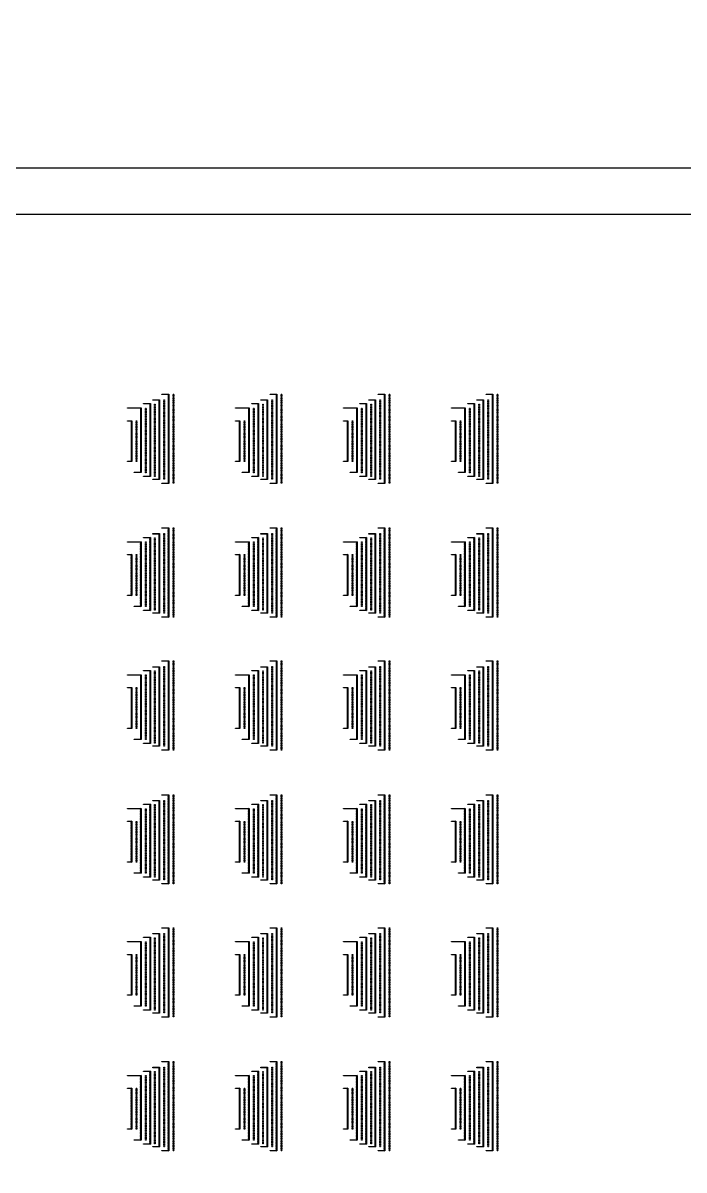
# Model space of a CAD drawing. Header units: inches. Extents: x -42 to 72, y -34 to 80.
# Drawn here: x 8.441 to 10.471, y -14.093 to -10.568 of the extents above; entities that cross this region are included whole.
import ezdxf

# ---------------------------------------------------------------- set-up
doc = ezdxf.new("R2010")
doc.units = ezdxf.units.IN
doc.header["$MEASUREMENT"] = 0
doc.layers.add('Layer 1', color=7, linetype='Continuous')

# ---------------------------------------------------------------- blocks, each defined once
blk = doc.blocks.new('*U2261')
blk.add_lwpolyline([(-0.0006, 0.001), (0.0006, 0.001), (0.0006, -0.001), (-0.0006, -0.001)], close=True)
blk = doc.blocks.new('*U2262')
at = {"color": 0, "linetype": 'ByBlock', "lineweight": -2, "transparency": 16777216}
for p in [(0, 0), (0.0027, 0), (0.0054, 0), (0.0081, 0), (0.0108, 0), (0.0135, 0), (0.0162, 0), (0.0189, 0), (0.0216, 0), (0.0243, 0), (0.027, 0), (0.0297, 0), (0.0324, 0), (0.0351, 0), (0.0378, 0), (0.0405, 0), (0.0432, 0), (0.0459, 0), (0.0486, 0), (0.0513, 0), (0.054, 0), (0.0567, 0), (0.0594, 0), (0.0621, 0), (0.0648, 0), (0.0675, 0), (0.0702, 0), (0.0729, 0), (0.0756, 0), (0.0783, 0), (0.081, 0), (0.0837, 0), (0.0864, 0), (0.0891, 0), (0.0918, 0), (0.0945, 0), (0.0972, 0), (0.0999, 0), (0.1026, 0), (0.1053, 0), (0.108, 0), (0.1107, 0), (0.1134, 0), (0.1161, 0), (0.1188, 0), (0.1215, 0), (0.1242, 0)]:
    blk.add_blockref('*U2261', p, dxfattribs=at)
blk = doc.blocks.new('*U2275')
blk.add_lwpolyline([(-0.0006, 0.001), (0.0006, 0.001), (0.0006, -0.001), (-0.0006, -0.001)], close=True)
blk = doc.blocks.new('*U2276')
at = {"color": 0, "linetype": 'ByBlock', "lineweight": -2, "transparency": 16777216}
for p in [(0, 0), (0.0027, 0), (0.0054, 0), (0.0081, 0), (0.0108, 0), (0.0135, 0), (0.0162, 0), (0.0189, 0), (0.0216, 0), (0.0243, 0), (0.027, 0), (0.0297, 0), (0.0324, 0), (0.0351, 0), (0.0378, 0), (0.0405, 0), (0.0432, 0), (0.0459, 0), (0.0486, 0), (0.0513, 0), (0.054, 0), (0.0567, 0), (0.0594, 0), (0.0621, 0), (0.0648, 0), (0.0675, 0), (0.0702, 0), (0.0729, 0), (0.0756, 0), (0.0783, 0), (0.081, 0), (0.0837, 0), (0.0864, 0), (0.0891, 0), (0.0918, 0), (0.0945, 0), (0.0972, 0), (0.0999, 0), (0.1026, 0), (0.1053, 0), (0.108, 0), (0.1107, 0), (0.1134, 0), (0.1161, 0), (0.1188, 0), (0.1215, 0), (0.1242, 0), (0.1269, 0), (0.1296, 0), (0.1323, 0), (0.135, 0), (0.1377, 0), (0.1404, 0), (0.1431, 0), (0.1458, 0), (0.1485, 0), (0.1512, 0), (0.1539, 0), (0.1566, 0), (0.1593, 0), (0.162, 0), (0.1647, 0), (0.1674, 0), (0.1701, 0), (0.1728, 0), (0.1755, 0), (0.1782, 0), (0.1809, 0), (0.1836, 0), (0.1863, 0), (0.189, 0), (0.1917, 0), (0.1944, 0), (0.1971, 0)]:
    blk.add_blockref('*U2275', p, dxfattribs=at)
blk = doc.blocks.new('*U2223')
blk.add_lwpolyline([(-0.0006, 0.001), (0.0006, 0.001), (0.0006, -0.001), (-0.0006, -0.001)], close=True)
blk = doc.blocks.new('*U2224')
at = {"color": 0, "linetype": 'ByBlock', "lineweight": -2, "transparency": 16777216}
for p in [(0, 0), (0.0027, 0), (0.0054, 0), (0.0081, 0), (0.0108, 0), (0.0135, 0), (0.0162, 0), (0.0189, 0), (0.0216, 0), (0.0243, 0), (0.027, 0), (0.0297, 0), (0.0324, 0), (0.0351, 0), (0.0378, 0), (0.0405, 0), (0.0432, 0), (0.0459, 0), (0.0486, 0), (0.0513, 0), (0.054, 0), (0.0567, 0), (0.0594, 0), (0.0621, 0), (0.0648, 0), (0.0675, 0), (0.0702, 0), (0.0729, 0), (0.0756, 0), (0.0783, 0), (0.081, 0), (0.0837, 0), (0.0864, 0), (0.0891, 0), (0.0918, 0), (0.0945, 0), (0.0972, 0), (0.0999, 0), (0.1026, 0), (0.1053, 0), (0.108, 0), (0.1107, 0), (0.1134, 0), (0.1161, 0), (0.1188, 0), (0.1215, 0), (0.1242, 0), (0.1269, 0), (0.1296, 0), (0.1323, 0), (0.135, 0), (0.1377, 0), (0.1404, 0), (0.1431, 0), (0.1458, 0), (0.1485, 0), (0.1512, 0), (0.1539, 0), (0.1566, 0), (0.1593, 0), (0.162, 0), (0.1647, 0), (0.1674, 0), (0.1701, 0), (0.1728, 0), (0.1755, 0), (0.1782, 0), (0.1809, 0), (0.1836, 0), (0.1863, 0), (0.189, 0), (0.1917, 0), (0.1944, 0), (0.1971, 0), (0.1998, 0), (0.2025, 0), (0.2052, 0), (0.2079, 0), (0.2106, 0), (0.2133, 0), (0.216, 0), (0.2187, 0), (0.2214, 0), (0.2241, 0), (0.2268, 0), (0.2295, 0), (0.2322, 0), (0.2349, 0), (0.2376, 0), (0.2403, 0), (0.243, 0), (0.2457, 0), (0.2484, 0), (0.2511, 0), (0.2538, 0), (0.2565, 0), (0.2592, 0), (0.2619, 0), (0.2646, 0), (0.2673, 0), (0.27, 0), (0.2727, 0)]:
    blk.add_blockref('*U2223', p, dxfattribs=at)
blk = doc.blocks.new('*U2236')
blk.add_lwpolyline([(-0.0006, 0.001), (0.0006, 0.001), (0.0006, -0.001), (-0.0006, -0.001)], close=True)
blk = doc.blocks.new('*U2237')
at = {"color": 0, "linetype": 'ByBlock', "lineweight": -2, "transparency": 16777216}
for p in [(0, 0), (0.0027, 0), (0.0054, 0), (0.0081, 0), (0.0108, 0), (0.0135, 0), (0.0162, 0), (0.0189, 0), (0.0216, 0), (0.0243, 0), (0.027, 0), (0.0297, 0), (0.0324, 0), (0.0351, 0), (0.0378, 0), (0.0405, 0), (0.0432, 0), (0.0459, 0), (0.0486, 0), (0.0513, 0), (0.054, 0), (0.0567, 0), (0.0594, 0), (0.0621, 0), (0.0648, 0), (0.0675, 0), (0.0702, 0), (0.0729, 0), (0.0756, 0), (0.0783, 0), (0.081, 0), (0.0837, 0), (0.0864, 0), (0.0891, 0), (0.0918, 0), (0.0945, 0), (0.0972, 0), (0.0999, 0), (0.1026, 0), (0.1053, 0), (0.108, 0), (0.1107, 0), (0.1134, 0), (0.1161, 0), (0.1188, 0), (0.1215, 0), (0.1242, 0), (0.1269, 0), (0.1296, 0), (0.1323, 0), (0.135, 0), (0.1377, 0), (0.1404, 0), (0.1431, 0), (0.1458, 0), (0.1485, 0), (0.1512, 0), (0.1539, 0), (0.1566, 0), (0.1593, 0), (0.162, 0), (0.1647, 0), (0.1674, 0), (0.1701, 0), (0.1728, 0), (0.1755, 0), (0.1782, 0), (0.1809, 0), (0.1836, 0), (0.1863, 0), (0.189, 0), (0.1917, 0), (0.1944, 0), (0.1971, 0), (0.1998, 0), (0.2025, 0), (0.2052, 0), (0.2079, 0), (0.2106, 0), (0.2133, 0), (0.216, 0), (0.2187, 0), (0.2214, 0), (0.2241, 0), (0.2268, 0), (0.2295, 0), (0.2322, 0), (0.2349, 0), (0.2376, 0), (0.2403, 0), (0.243, 0)]:
    blk.add_blockref('*U2236', p, dxfattribs=at)
blk = doc.blocks.new('*U2263')
blk.add_lwpolyline([(-0.0006, 0.001), (0.0006, 0.001), (0.0006, -0.001), (-0.0006, -0.001)], close=True)
blk = doc.blocks.new('*U2264')
at = {"color": 0, "linetype": 'ByBlock', "lineweight": -2, "transparency": 16777216}
for p in [(0, 0), (0.0027, 0), (0.0054, 0), (0.0081, 0), (0.0108, 0), (0.0135, 0), (0.0162, 0), (0.0189, 0), (0.0216, 0), (0.0243, 0), (0.027, 0), (0.0297, 0), (0.0324, 0), (0.0351, 0), (0.0378, 0), (0.0405, 0), (0.0432, 0), (0.0459, 0), (0.0486, 0), (0.0513, 0), (0.054, 0), (0.0567, 0), (0.0594, 0), (0.0621, 0), (0.0648, 0), (0.0675, 0), (0.0702, 0), (0.0729, 0), (0.0756, 0), (0.0783, 0), (0.081, 0), (0.0837, 0), (0.0864, 0), (0.0891, 0), (0.0918, 0), (0.0945, 0), (0.0972, 0), (0.0999, 0), (0.1026, 0), (0.1053, 0), (0.108, 0), (0.1107, 0), (0.1134, 0), (0.1161, 0), (0.1188, 0), (0.1215, 0), (0.1242, 0), (0.1269, 0), (0.1296, 0), (0.1323, 0), (0.135, 0), (0.1377, 0), (0.1404, 0), (0.1431, 0), (0.1458, 0), (0.1485, 0), (0.1512, 0), (0.1539, 0), (0.1566, 0), (0.1593, 0), (0.162, 0), (0.1647, 0), (0.1674, 0), (0.1701, 0), (0.1728, 0), (0.1755, 0), (0.1782, 0), (0.1809, 0), (0.1836, 0), (0.1863, 0), (0.189, 0), (0.1917, 0), (0.1944, 0), (0.1971, 0), (0.1998, 0), (0.2025, 0), (0.2052, 0), (0.2079, 0), (0.2106, 0), (0.2133, 0), (0.216, 0), (0.2187, 0), (0.2214, 0)]:
    blk.add_blockref('*U2263', p, dxfattribs=at)
blk = doc.blocks.new('*U2228')
blk.add_lwpolyline([(-0.0006, 0.001), (0.0006, 0.001), (0.0006, -0.001), (-0.0006, -0.001)], close=True)
blk = doc.blocks.new('*U2229')
at = {"color": 0, "linetype": 'ByBlock', "lineweight": -2, "transparency": 16777216}
for p in [(0, 0), (0.0027, 0), (0.0054, 0), (0.0081, 0), (0.0108, 0), (0.0135, 0), (0.0162, 0), (0.0189, 0), (0.0216, 0), (0.0243, 0), (0.027, 0), (0.0297, 0), (0.0324, 0), (0.0351, 0), (0.0378, 0), (0.0405, 0), (0.0432, 0), (0.0459, 0), (0.0486, 0), (0.0513, 0), (0.054, 0), (0.0567, 0), (0.0594, 0), (0.0621, 0), (0.0648, 0), (0.0675, 0), (0.0702, 0), (0.0729, 0), (0.0756, 0), (0.0783, 0), (0.081, 0), (0.0837, 0), (0.0864, 0), (0.0891, 0), (0.0918, 0), (0.0945, 0), (0.0972, 0), (0.0999, 0), (0.1026, 0), (0.1053, 0), (0.108, 0), (0.1107, 0), (0.1134, 0), (0.1161, 0), (0.1188, 0), (0.1215, 0), (0.1242, 0)]:
    blk.add_blockref('*U2228', p, dxfattribs=at)
blk = doc.blocks.new('*U2244')
blk.add_lwpolyline([(-0.0006, 0.001), (0.0006, 0.001), (0.0006, -0.001), (-0.0006, -0.001)], close=True)
blk = doc.blocks.new('*U2245')
at = {"color": 0, "linetype": 'ByBlock', "lineweight": -2, "transparency": 16777216}
for p in [(0, 0), (0.0027, 0), (0.0054, 0), (0.0081, 0), (0.0108, 0), (0.0135, 0), (0.0162, 0), (0.0189, 0), (0.0216, 0), (0.0243, 0), (0.027, 0), (0.0297, 0), (0.0324, 0), (0.0351, 0), (0.0378, 0), (0.0405, 0), (0.0432, 0), (0.0459, 0), (0.0486, 0), (0.0513, 0), (0.054, 0), (0.0567, 0), (0.0594, 0), (0.0621, 0), (0.0648, 0), (0.0675, 0), (0.0702, 0), (0.0729, 0), (0.0756, 0), (0.0783, 0), (0.081, 0), (0.0837, 0), (0.0864, 0), (0.0891, 0), (0.0918, 0), (0.0945, 0), (0.0972, 0), (0.0999, 0), (0.1026, 0), (0.1053, 0), (0.108, 0), (0.1107, 0), (0.1134, 0), (0.1161, 0), (0.1188, 0), (0.1215, 0), (0.1242, 0), (0.1269, 0), (0.1296, 0), (0.1323, 0), (0.135, 0), (0.1377, 0), (0.1404, 0), (0.1431, 0), (0.1458, 0), (0.1485, 0), (0.1512, 0), (0.1539, 0), (0.1566, 0), (0.1593, 0), (0.162, 0), (0.1647, 0), (0.1674, 0), (0.1701, 0), (0.1728, 0), (0.1755, 0), (0.1782, 0), (0.1809, 0), (0.1836, 0), (0.1863, 0), (0.189, 0), (0.1917, 0), (0.1944, 0), (0.1971, 0)]:
    blk.add_blockref('*U2244', p, dxfattribs=at)
blk = doc.blocks.new('*U2259')
blk.add_lwpolyline([(-0.0006, 0.001), (0.0006, 0.001), (0.0006, -0.001), (-0.0006, -0.001)], close=True)
blk = doc.blocks.new('*U2260')
at = {"color": 0, "linetype": 'ByBlock', "lineweight": -2, "transparency": 16777216}
for p in [(0, 0), (0.0027, 0), (0.0054, 0), (0.0081, 0), (0.0108, 0), (0.0135, 0), (0.0162, 0), (0.0189, 0), (0.0216, 0), (0.0243, 0), (0.027, 0), (0.0297, 0), (0.0324, 0), (0.0351, 0), (0.0378, 0), (0.0405, 0), (0.0432, 0), (0.0459, 0), (0.0486, 0), (0.0513, 0), (0.054, 0), (0.0567, 0), (0.0594, 0), (0.0621, 0), (0.0648, 0), (0.0675, 0), (0.0702, 0), (0.0729, 0), (0.0756, 0), (0.0783, 0), (0.081, 0), (0.0837, 0), (0.0864, 0), (0.0891, 0), (0.0918, 0), (0.0945, 0), (0.0972, 0), (0.0999, 0), (0.1026, 0), (0.1053, 0), (0.108, 0), (0.1107, 0), (0.1134, 0), (0.1161, 0), (0.1188, 0), (0.1215, 0), (0.1242, 0), (0.1269, 0), (0.1296, 0), (0.1323, 0), (0.135, 0), (0.1377, 0), (0.1404, 0), (0.1431, 0), (0.1458, 0), (0.1485, 0), (0.1512, 0), (0.1539, 0), (0.1566, 0), (0.1593, 0), (0.162, 0), (0.1647, 0), (0.1674, 0), (0.1701, 0), (0.1728, 0), (0.1755, 0), (0.1782, 0), (0.1809, 0), (0.1836, 0), (0.1863, 0), (0.189, 0), (0.1917, 0), (0.1944, 0), (0.1971, 0), (0.1998, 0), (0.2025, 0), (0.2052, 0), (0.2079, 0), (0.2106, 0), (0.2133, 0), (0.216, 0), (0.2187, 0), (0.2214, 0), (0.2241, 0), (0.2268, 0), (0.2295, 0), (0.2322, 0), (0.2349, 0), (0.2376, 0), (0.2403, 0), (0.243, 0), (0.2457, 0), (0.2484, 0), (0.2511, 0), (0.2538, 0), (0.2565, 0), (0.2592, 0), (0.2619, 0), (0.2646, 0), (0.2673, 0), (0.27, 0), (0.2727, 0)]:
    blk.add_blockref('*U2259', p, dxfattribs=at)
blk = doc.blocks.new('*U2279')
blk.add_lwpolyline([(-0.0006, 0.001), (0.0006, 0.001), (0.0006, -0.001), (-0.0006, -0.001)], close=True)
blk = doc.blocks.new('*U2280')
at = {"color": 0, "linetype": 'ByBlock', "lineweight": -2, "transparency": 16777216}
for p in [(0, 0), (0.0027, 0), (0.0054, 0), (0.0081, 0), (0.0108, 0), (0.0135, 0), (0.0162, 0), (0.0189, 0), (0.0216, 0), (0.0243, 0), (0.027, 0), (0.0297, 0), (0.0324, 0), (0.0351, 0), (0.0378, 0), (0.0405, 0), (0.0432, 0), (0.0459, 0), (0.0486, 0), (0.0513, 0), (0.054, 0), (0.0567, 0), (0.0594, 0), (0.0621, 0), (0.0648, 0), (0.0675, 0), (0.0702, 0), (0.0729, 0), (0.0756, 0), (0.0783, 0), (0.081, 0), (0.0837, 0), (0.0864, 0), (0.0891, 0), (0.0918, 0), (0.0945, 0), (0.0972, 0), (0.0999, 0), (0.1026, 0), (0.1053, 0), (0.108, 0), (0.1107, 0), (0.1134, 0), (0.1161, 0), (0.1188, 0), (0.1215, 0), (0.1242, 0), (0.1269, 0), (0.1296, 0), (0.1323, 0), (0.135, 0), (0.1377, 0), (0.1404, 0), (0.1431, 0), (0.1458, 0), (0.1485, 0), (0.1512, 0), (0.1539, 0), (0.1566, 0), (0.1593, 0), (0.162, 0), (0.1647, 0), (0.1674, 0), (0.1701, 0), (0.1728, 0), (0.1755, 0), (0.1782, 0), (0.1809, 0), (0.1836, 0), (0.1863, 0), (0.189, 0), (0.1917, 0), (0.1944, 0), (0.1971, 0), (0.1998, 0), (0.2025, 0), (0.2052, 0), (0.2079, 0), (0.2106, 0), (0.2133, 0), (0.216, 0), (0.2187, 0), (0.2214, 0), (0.2241, 0), (0.2268, 0), (0.2295, 0), (0.2322, 0), (0.2349, 0), (0.2376, 0), (0.2403, 0), (0.243, 0)]:
    blk.add_blockref('*U2279', p, dxfattribs=at)
blk = doc.blocks.new('*U2238')
blk.add_lwpolyline([(-0.0006, 0.001), (0.0006, 0.001), (0.0006, -0.001), (-0.0006, -0.001)], close=True)
blk = doc.blocks.new('*U2239')
at = {"color": 0, "linetype": 'ByBlock', "lineweight": -2, "transparency": 16777216}
for p in [(0, 0), (0.0027, 0), (0.0054, 0), (0.0081, 0), (0.0108, 0), (0.0135, 0), (0.0162, 0), (0.0189, 0), (0.0216, 0), (0.0243, 0), (0.027, 0), (0.0297, 0), (0.0324, 0), (0.0351, 0), (0.0378, 0), (0.0405, 0), (0.0432, 0), (0.0459, 0), (0.0486, 0), (0.0513, 0), (0.054, 0), (0.0567, 0), (0.0594, 0), (0.0621, 0), (0.0648, 0), (0.0675, 0), (0.0702, 0), (0.0729, 0), (0.0756, 0), (0.0783, 0), (0.081, 0), (0.0837, 0), (0.0864, 0), (0.0891, 0), (0.0918, 0), (0.0945, 0), (0.0972, 0), (0.0999, 0), (0.1026, 0), (0.1053, 0), (0.108, 0), (0.1107, 0), (0.1134, 0), (0.1161, 0), (0.1188, 0), (0.1215, 0), (0.1242, 0), (0.1269, 0), (0.1296, 0), (0.1323, 0), (0.135, 0), (0.1377, 0), (0.1404, 0), (0.1431, 0), (0.1458, 0), (0.1485, 0), (0.1512, 0), (0.1539, 0), (0.1566, 0), (0.1593, 0), (0.162, 0), (0.1647, 0), (0.1674, 0), (0.1701, 0), (0.1728, 0), (0.1755, 0), (0.1782, 0), (0.1809, 0), (0.1836, 0), (0.1863, 0), (0.189, 0), (0.1917, 0), (0.1944, 0), (0.1971, 0), (0.1998, 0), (0.2025, 0), (0.2052, 0), (0.2079, 0), (0.2106, 0), (0.2133, 0), (0.216, 0), (0.2187, 0), (0.2214, 0)]:
    blk.add_blockref('*U2238', p, dxfattribs=at)
blk = doc.blocks.new('*U2255')
blk.add_lwpolyline([(0, 0.0013), (-0.0014, -0.0013), (0.0014, -0.0013)], close=True)
blk = doc.blocks.new('*U2256')
at = {"color": 0, "linetype": 'ByBlock', "lineweight": -2, "transparency": 16777216}
for p in [(0, 0), (0.0014, 0), (0.0028, 0), (0.0042, 0), (0.0056, 0), (0.007, 0), (0.0084, 0), (0.0098, 0), (0.0112, 0), (0.0126, 0), (0.014, 0), (0.0154, 0), (0.0168, 0), (0.0182, 0), (0.0196, 0), (0.021, 0), (0.0224, 0), (0.0238, 0), (0.0252, 0), (0.0266, 0), (0.028, 0), (0.0294, 0), (0.0308, 0), (0.0322, 0), (0.0336, 0), (0.035, 0), (0.0364, 0), (0.0378, 0), (0.0392, 0), (0.0406, 0), (0.042, 0), (0.0434, 0), (0.0448, 0), (0.0462, 0), (0.0476, 0), (0.049, 0), (0.0504, 0), (0.0518, 0), (0.0532, 0), (0.0546, 0), (0.056, 0), (0.0574, 0), (0.0588, 0), (0.0602, 0), (0.0616, 0), (0.063, 0), (0.0644, 0), (0.0658, 0), (0.0672, 0), (0.0686, 0), (0.07, 0), (0.0714, 0), (0.0728, 0), (0.0742, 0), (0.0756, 0), (0.077, 0), (0.0784, 0), (0.0798, 0), (0.0812, 0), (0.0826, 0), (0.084, 0), (0.0854, 0), (0.0868, 0), (0.0882, 0), (0.0896, 0), (0.091, 0), (0.0924, 0), (0.0938, 0), (0.0952, 0), (0.0966, 0), (0.098, 0), (0.0994, 0), (0.1008, 0), (0.1022, 0), (0.1036, 0), (0.105, 0), (0.1064, 0), (0.1078, 0), (0.1092, 0), (0.1106, 0), (0.112, 0), (0.1134, 0), (0.1148, 0), (0.1162, 0), (0.1176, 0), (0.119, 0), (0.1204, 0), (0.1218, 0), (0.1232, 0)]:
    blk.add_blockref('*U2255', p, dxfattribs=at)
blk = doc.blocks.new('*U2257')
blk.add_lwpolyline([(0, 0.0013), (-0.0014, -0.0013), (0.0014, -0.0013)], close=True)
blk = doc.blocks.new('*U2258')
at = {"color": 0, "linetype": 'ByBlock', "lineweight": -2, "transparency": 16777216}
for p in [(0, 0), (0.0014, 0), (0.0028, 0), (0.0042, 0), (0.0056, 0), (0.007, 0), (0.0084, 0), (0.0098, 0), (0.0112, 0), (0.0126, 0), (0.014, 0), (0.0154, 0), (0.0168, 0), (0.0182, 0), (0.0196, 0), (0.021, 0), (0.0224, 0), (0.0238, 0), (0.0252, 0), (0.0266, 0), (0.028, 0), (0.0294, 0), (0.0308, 0), (0.0322, 0), (0.0336, 0), (0.035, 0), (0.0364, 0), (0.0378, 0), (0.0392, 0), (0.0406, 0), (0.042, 0), (0.0434, 0), (0.0448, 0), (0.0462, 0), (0.0476, 0), (0.049, 0), (0.0504, 0), (0.0518, 0), (0.0532, 0), (0.0546, 0), (0.056, 0), (0.0574, 0), (0.0588, 0), (0.0602, 0), (0.0616, 0), (0.063, 0), (0.0644, 0), (0.0658, 0), (0.0672, 0), (0.0686, 0), (0.07, 0), (0.0714, 0), (0.0728, 0), (0.0742, 0), (0.0756, 0), (0.077, 0), (0.0784, 0), (0.0798, 0), (0.0812, 0), (0.0826, 0), (0.084, 0), (0.0854, 0), (0.0868, 0), (0.0882, 0), (0.0896, 0), (0.091, 0), (0.0924, 0), (0.0938, 0), (0.0952, 0), (0.0966, 0), (0.098, 0), (0.0994, 0), (0.1008, 0), (0.1022, 0), (0.1036, 0), (0.105, 0), (0.1064, 0), (0.1078, 0), (0.1092, 0), (0.1106, 0), (0.112, 0), (0.1134, 0), (0.1148, 0), (0.1162, 0), (0.1176, 0), (0.119, 0), (0.1204, 0), (0.1218, 0), (0.1232, 0), (0.1246, 0), (0.126, 0), (0.1274, 0), (0.1288, 0), (0.1302, 0), (0.1316, 0), (0.133, 0), (0.1344, 0), (0.1358, 0), (0.1372, 0), (0.1386, 0), (0.14, 0), (0.1414, 0), (0.1428, 0), (0.1442, 0), (0.1456, 0), (0.147, 0), (0.1484, 0), (0.1498, 0), (0.1512, 0), (0.1526, 0), (0.154, 0), (0.1554, 0), (0.1568, 0), (0.1582, 0), (0.1596, 0), (0.161, 0), (0.1624, 0), (0.1638, 0), (0.1652, 0), (0.1666, 0), (0.168, 0), (0.1694, 0), (0.1708, 0), (0.1722, 0), (0.1736, 0), (0.175, 0), (0.1764, 0), (0.1778, 0), (0.1792, 0), (0.1806, 0), (0.182, 0), (0.1834, 0), (0.1848, 0), (0.1862, 0), (0.1876, 0), (0.189, 0), (0.1904, 0), (0.1918, 0), (0.1932, 0), (0.1946, 0), (0.196, 0)]:
    blk.add_blockref('*U2257', p, dxfattribs=at)
blk = doc.blocks.new('*U2230')
blk.add_lwpolyline([(0, 0.0013), (-0.0014, -0.0013), (0.0014, -0.0013)], close=True)
blk = doc.blocks.new('*U2231')
at = {"color": 0, "linetype": 'ByBlock', "lineweight": -2, "transparency": 16777216}
for p in [(0, 0), (0.0014, 0), (0.0028, 0), (0.0042, 0), (0.0056, 0), (0.007, 0), (0.0084, 0), (0.0098, 0), (0.0112, 0), (0.0126, 0), (0.014, 0), (0.0154, 0), (0.0168, 0), (0.0182, 0), (0.0196, 0), (0.021, 0), (0.0224, 0), (0.0238, 0), (0.0252, 0), (0.0266, 0), (0.028, 0), (0.0294, 0), (0.0308, 0), (0.0322, 0), (0.0336, 0), (0.035, 0), (0.0364, 0), (0.0378, 0), (0.0392, 0), (0.0406, 0), (0.042, 0), (0.0434, 0), (0.0448, 0), (0.0462, 0), (0.0476, 0), (0.049, 0), (0.0504, 0), (0.0518, 0), (0.0532, 0), (0.0546, 0), (0.056, 0), (0.0574, 0), (0.0588, 0), (0.0602, 0), (0.0616, 0), (0.063, 0), (0.0644, 0), (0.0658, 0), (0.0672, 0), (0.0686, 0), (0.07, 0), (0.0714, 0), (0.0728, 0), (0.0742, 0), (0.0756, 0), (0.077, 0), (0.0784, 0), (0.0798, 0), (0.0812, 0), (0.0826, 0), (0.084, 0), (0.0854, 0), (0.0868, 0), (0.0882, 0), (0.0896, 0), (0.091, 0), (0.0924, 0), (0.0938, 0), (0.0952, 0), (0.0966, 0), (0.098, 0), (0.0994, 0), (0.1008, 0), (0.1022, 0), (0.1036, 0), (0.105, 0), (0.1064, 0), (0.1078, 0), (0.1092, 0), (0.1106, 0), (0.112, 0), (0.1134, 0), (0.1148, 0), (0.1162, 0), (0.1176, 0), (0.119, 0), (0.1204, 0), (0.1218, 0), (0.1232, 0), (0.1246, 0), (0.126, 0), (0.1274, 0), (0.1288, 0), (0.1302, 0), (0.1316, 0), (0.133, 0), (0.1344, 0), (0.1358, 0), (0.1372, 0), (0.1386, 0), (0.14, 0), (0.1414, 0), (0.1428, 0), (0.1442, 0), (0.1456, 0), (0.147, 0), (0.1484, 0), (0.1498, 0), (0.1512, 0), (0.1526, 0), (0.154, 0), (0.1554, 0), (0.1568, 0), (0.1582, 0), (0.1596, 0), (0.161, 0), (0.1624, 0), (0.1638, 0), (0.1652, 0), (0.1666, 0), (0.168, 0), (0.1694, 0), (0.1708, 0), (0.1722, 0), (0.1736, 0), (0.175, 0), (0.1764, 0), (0.1778, 0), (0.1792, 0), (0.1806, 0), (0.182, 0), (0.1834, 0), (0.1848, 0), (0.1862, 0), (0.1876, 0), (0.189, 0), (0.1904, 0), (0.1918, 0), (0.1932, 0), (0.1946, 0), (0.196, 0), (0.1974, 0), (0.1988, 0), (0.2002, 0), (0.2016, 0), (0.203, 0), (0.2044, 0), (0.2058, 0), (0.2072, 0), (0.2086, 0), (0.21, 0), (0.2114, 0), (0.2128, 0), (0.2142, 0), (0.2156, 0), (0.217, 0), (0.2184, 0), (0.2198, 0), (0.2212, 0)]:
    blk.add_blockref('*U2230', p, dxfattribs=at)
blk = doc.blocks.new('*U2227')
blk.add_lwpolyline([(0, 0.0013), (-0.0014, -0.0013), (0.0014, -0.0013)], close=True)
blk = doc.blocks.new('*U2282')
at = {"color": 0, "linetype": 'ByBlock', "lineweight": -2, "transparency": 16777216}
for p in [(0, 0), (0.0014, 0), (0.0028, 0), (0.0042, 0), (0.0056, 0), (0.007, 0), (0.0084, 0), (0.0098, 0), (0.0112, 0), (0.0126, 0), (0.014, 0), (0.0154, 0), (0.0168, 0), (0.0182, 0), (0.0196, 0), (0.021, 0), (0.0224, 0), (0.0238, 0), (0.0252, 0), (0.0266, 0), (0.028, 0), (0.0294, 0), (0.0308, 0), (0.0322, 0), (0.0336, 0), (0.035, 0), (0.0364, 0), (0.0378, 0), (0.0392, 0), (0.0406, 0), (0.042, 0), (0.0434, 0), (0.0448, 0), (0.0462, 0), (0.0476, 0), (0.049, 0), (0.0504, 0), (0.0518, 0), (0.0532, 0), (0.0546, 0), (0.056, 0), (0.0574, 0), (0.0588, 0), (0.0602, 0), (0.0616, 0), (0.063, 0), (0.0644, 0), (0.0658, 0), (0.0672, 0), (0.0686, 0), (0.07, 0), (0.0714, 0), (0.0728, 0), (0.0742, 0), (0.0756, 0), (0.077, 0), (0.0784, 0), (0.0798, 0), (0.0812, 0), (0.0826, 0), (0.084, 0), (0.0854, 0), (0.0868, 0), (0.0882, 0), (0.0896, 0), (0.091, 0), (0.0924, 0), (0.0938, 0), (0.0952, 0), (0.0966, 0), (0.098, 0), (0.0994, 0), (0.1008, 0), (0.1022, 0), (0.1036, 0), (0.105, 0), (0.1064, 0), (0.1078, 0), (0.1092, 0), (0.1106, 0), (0.112, 0), (0.1134, 0), (0.1148, 0), (0.1162, 0), (0.1176, 0), (0.119, 0), (0.1204, 0), (0.1218, 0), (0.1232, 0), (0.1246, 0), (0.126, 0), (0.1274, 0), (0.1288, 0), (0.1302, 0), (0.1316, 0), (0.133, 0), (0.1344, 0), (0.1358, 0), (0.1372, 0), (0.1386, 0), (0.14, 0), (0.1414, 0), (0.1428, 0), (0.1442, 0), (0.1456, 0), (0.147, 0), (0.1484, 0), (0.1498, 0), (0.1512, 0), (0.1526, 0), (0.154, 0), (0.1554, 0), (0.1568, 0), (0.1582, 0), (0.1596, 0), (0.161, 0), (0.1624, 0), (0.1638, 0), (0.1652, 0), (0.1666, 0), (0.168, 0), (0.1694, 0), (0.1708, 0), (0.1722, 0), (0.1736, 0), (0.175, 0), (0.1764, 0), (0.1778, 0), (0.1792, 0), (0.1806, 0), (0.182, 0), (0.1834, 0), (0.1848, 0), (0.1862, 0), (0.1876, 0), (0.189, 0), (0.1904, 0), (0.1918, 0), (0.1932, 0), (0.1946, 0), (0.196, 0), (0.1974, 0), (0.1988, 0), (0.2002, 0), (0.2016, 0), (0.203, 0), (0.2044, 0), (0.2058, 0), (0.2072, 0), (0.2086, 0), (0.21, 0), (0.2114, 0), (0.2128, 0), (0.2142, 0), (0.2156, 0), (0.217, 0), (0.2184, 0), (0.2198, 0), (0.2212, 0), (0.2226, 0), (0.224, 0), (0.2254, 0), (0.2268, 0), (0.2282, 0), (0.2296, 0), (0.231, 0), (0.2324, 0), (0.2338, 0), (0.2352, 0), (0.2366, 0), (0.238, 0), (0.2394, 0), (0.2408, 0)]:
    blk.add_blockref('*U2227', p, dxfattribs=at)
blk = doc.blocks.new('*U2293')
blk.add_lwpolyline([(0, 0.0013), (-0.0014, -0.0013), (0.0014, -0.0013)], close=True)
blk = doc.blocks.new('*U2294')
at = {"color": 0, "linetype": 'ByBlock', "lineweight": -2, "transparency": 16777216}
for p in [(0, 0), (0.0014, 0), (0.0028, 0), (0.0042, 0), (0.0056, 0), (0.007, 0), (0.0084, 0), (0.0098, 0), (0.0112, 0), (0.0126, 0), (0.014, 0), (0.0154, 0), (0.0168, 0), (0.0182, 0), (0.0196, 0), (0.021, 0), (0.0224, 0), (0.0238, 0), (0.0252, 0), (0.0266, 0), (0.028, 0), (0.0294, 0), (0.0308, 0), (0.0322, 0), (0.0336, 0), (0.035, 0), (0.0364, 0), (0.0378, 0), (0.0392, 0), (0.0406, 0), (0.042, 0), (0.0434, 0), (0.0448, 0), (0.0462, 0), (0.0476, 0), (0.049, 0), (0.0504, 0), (0.0518, 0), (0.0532, 0), (0.0546, 0), (0.056, 0), (0.0574, 0), (0.0588, 0), (0.0602, 0), (0.0616, 0), (0.063, 0), (0.0644, 0), (0.0658, 0), (0.0672, 0), (0.0686, 0), (0.07, 0), (0.0714, 0), (0.0728, 0), (0.0742, 0), (0.0756, 0), (0.077, 0), (0.0784, 0), (0.0798, 0), (0.0812, 0), (0.0826, 0), (0.084, 0), (0.0854, 0), (0.0868, 0), (0.0882, 0), (0.0896, 0), (0.091, 0), (0.0924, 0), (0.0938, 0), (0.0952, 0), (0.0966, 0), (0.098, 0), (0.0994, 0), (0.1008, 0), (0.1022, 0), (0.1036, 0), (0.105, 0), (0.1064, 0), (0.1078, 0), (0.1092, 0), (0.1106, 0), (0.112, 0), (0.1134, 0), (0.1148, 0), (0.1162, 0), (0.1176, 0), (0.119, 0), (0.1204, 0), (0.1218, 0), (0.1232, 0), (0.1246, 0), (0.126, 0), (0.1274, 0), (0.1288, 0), (0.1302, 0), (0.1316, 0), (0.133, 0), (0.1344, 0), (0.1358, 0), (0.1372, 0), (0.1386, 0), (0.14, 0), (0.1414, 0), (0.1428, 0), (0.1442, 0), (0.1456, 0), (0.147, 0), (0.1484, 0), (0.1498, 0), (0.1512, 0), (0.1526, 0), (0.154, 0), (0.1554, 0), (0.1568, 0), (0.1582, 0), (0.1596, 0), (0.161, 0), (0.1624, 0), (0.1638, 0), (0.1652, 0), (0.1666, 0), (0.168, 0), (0.1694, 0), (0.1708, 0), (0.1722, 0), (0.1736, 0), (0.175, 0), (0.1764, 0), (0.1778, 0), (0.1792, 0), (0.1806, 0), (0.182, 0), (0.1834, 0), (0.1848, 0), (0.1862, 0), (0.1876, 0), (0.189, 0), (0.1904, 0), (0.1918, 0), (0.1932, 0), (0.1946, 0), (0.196, 0), (0.1974, 0), (0.1988, 0), (0.2002, 0), (0.2016, 0), (0.203, 0), (0.2044, 0), (0.2058, 0), (0.2072, 0), (0.2086, 0), (0.21, 0), (0.2114, 0), (0.2128, 0), (0.2142, 0), (0.2156, 0), (0.217, 0), (0.2184, 0), (0.2198, 0), (0.2212, 0), (0.2226, 0), (0.224, 0), (0.2254, 0), (0.2268, 0), (0.2282, 0), (0.2296, 0), (0.231, 0), (0.2324, 0), (0.2338, 0), (0.2352, 0), (0.2366, 0), (0.238, 0), (0.2394, 0), (0.2408, 0), (0.2422, 0), (0.2436, 0), (0.245, 0), (0.2464, 0), (0.2478, 0), (0.2492, 0), (0.2506, 0), (0.252, 0), (0.2534, 0), (0.2548, 0), (0.2562, 0), (0.2576, 0), (0.259, 0), (0.2604, 0), (0.2618, 0), (0.2632, 0), (0.2646, 0), (0.266, 0), (0.2674, 0), (0.2688, 0), (0.2702, 0)]:
    blk.add_blockref('*U2293', p, dxfattribs=at)
blk = doc.blocks.new('*U2218')
for points in [[(-0.1048, 0.0503), (-0.1037, 0.0503), (-0.1037, 0.0305), (0.093, 0.0305), (0.093, 0.0712), (0.0942, 0.0712), (0.0942, 0.0295), (-0.1048, 0.0295), (-0.1048, 0.0503)], [(-0.0707, 0.071), (-0.0697, 0.071), (-0.0697, 0.0589), (0.0539, 0.0589), (0.0539, 0.071), (0.0549, 0.071), (0.0549, 0.0579), (-0.0707, 0.0579), (-0.0707, 0.071)], [(0.3064, 0.0503), (0.3074, 0.0503), (0.3074, 0.0305), (0.5042, 0.0305), (0.5042, 0.0712), (0.5053, 0.0712), (0.5053, 0.0295), (0.3064, 0.0295), (0.3064, 0.0503)], [(0.3404, 0.071), (0.3415, 0.071), (0.3415, 0.0589), (0.465, 0.0589), (0.465, 0.071), (0.466, 0.071), (0.466, 0.0579), (0.3404, 0.0579), (0.3404, 0.071)], [(-0.1169, 0.0215), (-0.1158, 0.0215), (-0.1158, 0.0018), (0.1064, 0.0018), (0.1064, 0.0215), (0.1074, 0.0215), (0.1074, 0.0007), (-0.1169, 0.0007), (-0.1169, 0.0215)], [(0.2943, 0.0215), (0.2953, 0.0215), (0.2953, 0.0018), (0.5176, 0.0018), (0.5176, 0.0215), (0.5185, 0.0215), (0.5185, 0.0007), (0.2943, 0.0007), (0.2943, 0.0215)], [(-0.1376, -0.0348), (-0.1366, -0.0348), (-0.1366, -0.0547), (0.1355, -0.0547), (0.1355, -0.0348), (0.1365, -0.0348), (0.1365, -0.0557), (-0.1376, -0.0557), (-0.1376, -0.0348)], [(-0.1256, -0.0065), (-0.1246, -0.0065), (-0.1246, -0.0263), (0.1178, -0.0263), (0.1178, -0.0065), (0.1189, -0.0065), (0.1189, -0.0273), (-0.1256, -0.0273), (-0.1256, -0.0065)], [(0.2735, -0.0348), (0.2745, -0.0348), (0.2745, -0.0547), (0.5467, -0.0547), (0.5467, -0.0348), (0.5477, -0.0348), (0.5477, -0.0557), (0.2735, -0.0557), (0.2735, -0.0348)], [(0.2855, -0.0065), (0.2866, -0.0065), (0.2866, -0.0263), (0.5289, -0.0263), (0.5289, -0.0065), (0.53, -0.0065), (0.53, -0.0273), (0.2855, -0.0273), (0.2855, -0.0065)]]:
    blk.add_lwpolyline(points)
for name, p in [('*U2262', (-0.0702, 0.0437)), ('*U2256', (-0.0693, 0.0591)), ('*U2229', (0.3409, 0.0437)), ('*U2231', (-0.1154, 0.002)), ('*U2258', (-0.1033, 0.0308)), ('*U2276', (-0.1042, 0.015)), ('*U2245', (0.3069, 0.015)), ('*U2282', (-0.1242, -0.026)), ('*U2264', (-0.1159, -0.0133)), ('*U2239', (0.2952, -0.0133)), ('*U2294', (-0.1362, -0.0544)), ('*U2224', (-0.1369, -0.07)), ('*U2237', (-0.1246, -0.0417)), ('*U2260', (0.2743, -0.07)), ('*U2280', (0.2866, -0.0417))]:
    blk.add_blockref(name, p)
blk = doc.blocks.new('*U2221')
at = {"color": 0, "linetype": 'ByBlock', "lineweight": -2, "transparency": 16777216}
for p in [(0, 0.9953), (0.82, 0.9953), (1.64, 0.9953), (0, 0.6635), (0.82, 0.6635), (1.64, 0.6635), (0, 0.3318), (0.82, 0.3318), (1.64, 0.3318), (0, 0), (0.82, 0), (1.64, 0)]:
    blk.add_blockref('*U2218', p, dxfattribs=at)
blk = doc.blocks.new('*U2215')
blk.add_blockref('*U2221', (-1.0714, -2.6941))
blk = doc.blocks.new('*U2216')
at = {"color": 0, "linetype": 'ByBlock', "lineweight": -2, "transparency": 16777216}
blk.add_blockref('*U2215', (0, 16.5908), dxfattribs=at)
blk = doc.blocks.new('*U2212')
blk.add_blockref('*U2216', (-0.0002, -8.2954))
blk = doc.blocks.new('*U2214')
at = {"color": 0, "linetype": 'ByBlock', "lineweight": -2, "transparency": 16777216}
blk.add_blockref('*U2212', (-71.9, 0), dxfattribs=at)

msp = doc.modelspace()

# ---------------------------------------------------------------- linework, layer by layer
msp.add_lwpolyline([(2.4774, -14.4152), (2.4774, -11.1559), (27.6094, -11.1559), (27.6094, -14.5083), (2.7772, -14.5083), (2.7772, -14.7625), (27.7846, -14.7625), (27.7846, -11.014), (2.3114, -11.014), (2.3114, -14.4144), (2.4774, -14.4152)])
at = {"layer": 'Layer 1', "color": 240, "lineweight": 35, "true_color": 0xed1c24}
msp.add_open_spline([(54.1831, -9.087), (71.8248, 12.7284), (68.441, 44.7148), (46.6253, 62.3564), (24.8099, 79.998), (-7.1759, 76.6144), (-24.8175, 54.7989), (-42.459, 32.9835), (-39.0754, 0.9975), (-17.26, -16.6445), (4.5553, -34.2861), (36.5418, -30.9023), (54.1831, -9.087)], degree=3, knots=[0, 0, 0, 0, 1, 1, 1, 2, 2, 2, 3, 3, 3, 4, 4, 4, 4], dxfattribs=at)

# ---------------------------------------------------------------- block references
at = {"rotation": 90}
msp.add_blockref('*U2214', (15.4297, 59.0754), dxfattribs=at)

doc.saveas('drawing.dxf')
